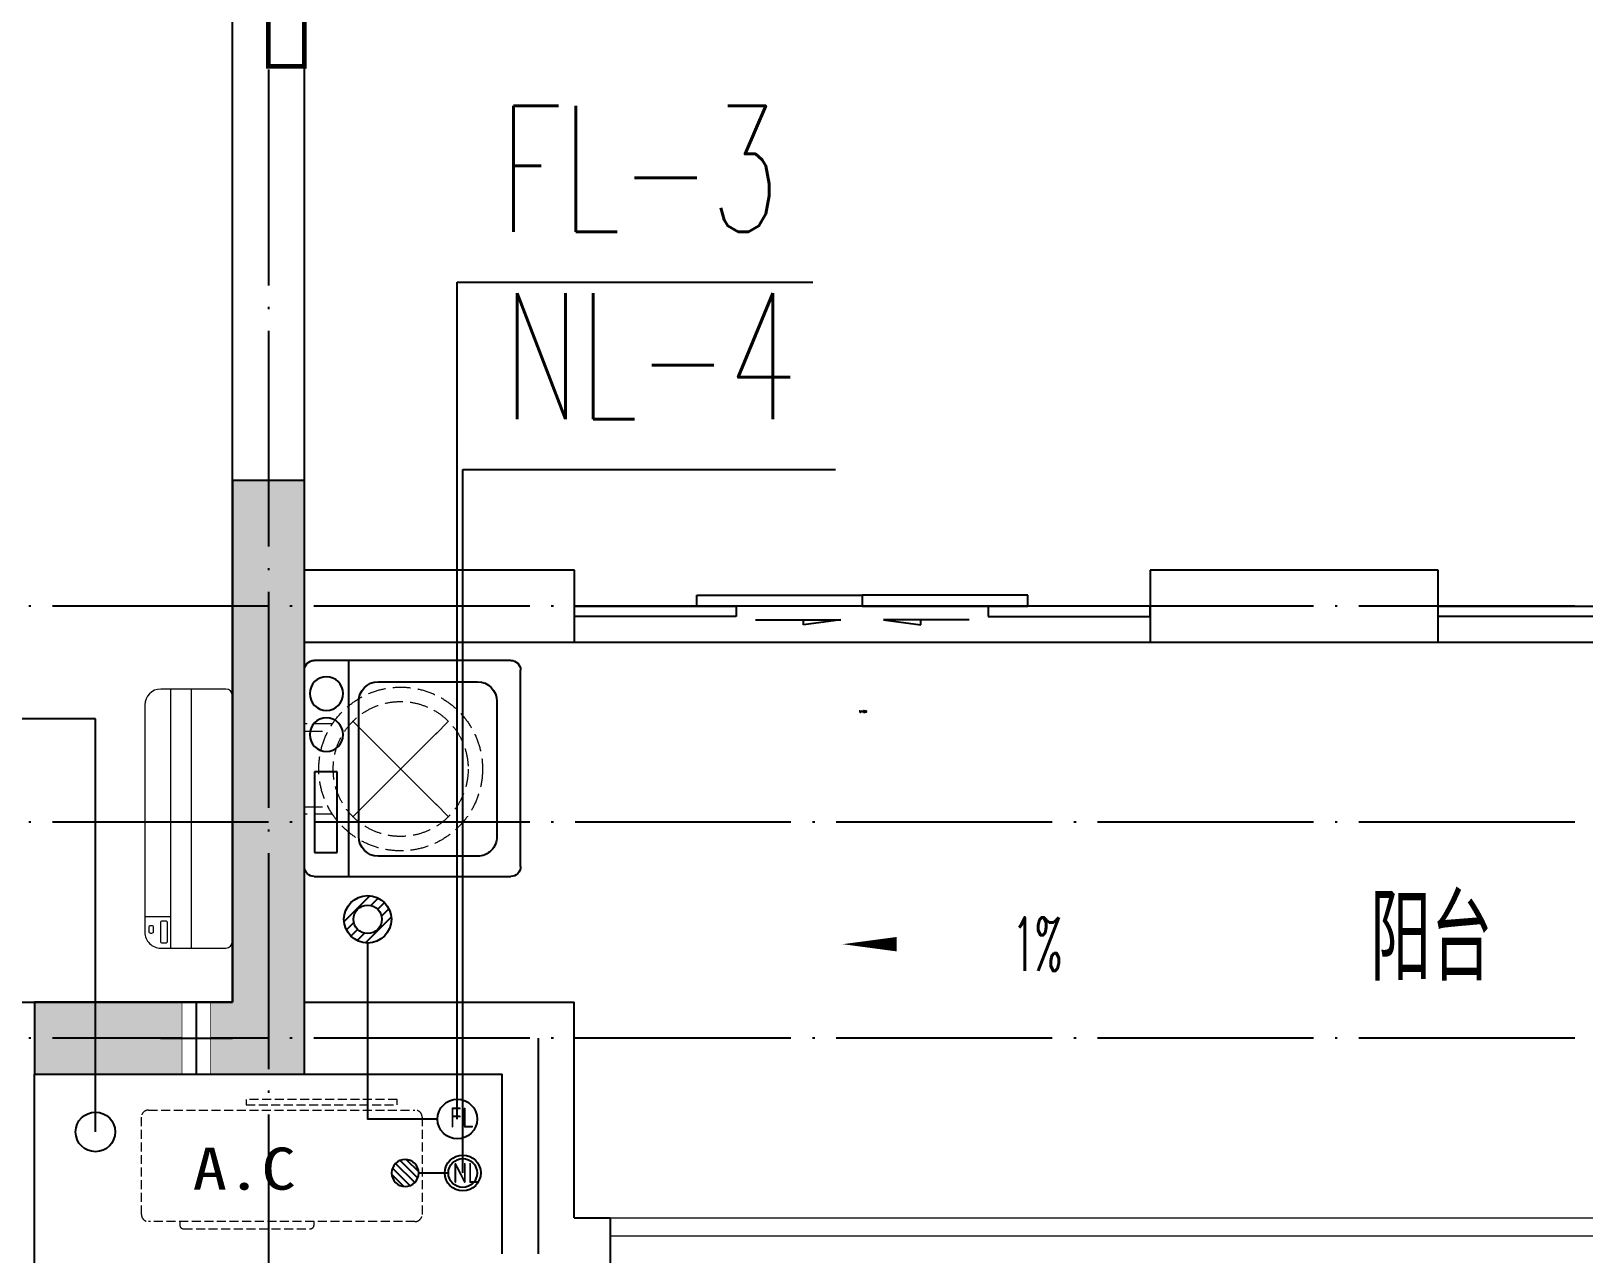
# Model space of a CAD drawing. Extents: x 27938 to 1507990, y 110129 to 923079.
# Drawn here: x 842957 to 847272, y 441032 to 444431 of the extents above; entities that cross this region are included whole.
import ezdxf

# ---------------------------------------------------------------- set-up
doc = ezdxf.new("R2010")
doc.units = 0
doc.header["$LTSCALE"] = 1000
doc.header["$MEASUREMENT"] = 0
for name, pattern in [('$1$DASH', [0.35, 0.25, -0.1]), ('DASH', [0.35, 0.25, -0.1]), ('DOTE', [2.42, 2, -0.2, 0.02, -0.2])]:
    doc.linetypes.add(name, pattern=pattern)
for name, color, linetype in [('COLUMN', 9, 'Continuous'), ('DIM_凝结', 150, 'Continuous'), ('DIM_废水', 31, 'Continuous'), ('DIM_雨水', 4, 'Continuous'), ('DOTE', 1, 'Continuous'), ('EQUIP_地漏', 7, 'Continuous'), ('LVTRY', 6, 'Continuous'), ('PUB_HATCH', 8, 'Continuous'), ('PUB_TEXT', 4, 'Continuous'), ('VPIPE-凝结', 150, 'N'), ('VPIPE-废水', 31, 'Continuous'), ('VPIPE-雨水', 4, 'Y'), ('WALL', 9, 'Continuous'), ('WINDOW', 4, 'Continuous'), ('WINDOW_TEXT', 7, 'Continuous'), ('机电标识类', 1, 'Continuous')]:
    doc.layers.add(name, color=color, linetype=linetype)
for name, color, linetype, lineweight in [('EQUIP-消防', 3, 'Continuous', 20), ('平面-排水沟', 86, 'Continuous', 15), ('平面-栏杆', 135, 'Continuous', 15), ('平面-看线', 45, 'Continuous', 15), ('平面-空调室内机', 176, 'Continuous', 9), ('平面-空调预留孔', 173, 'Continuous', 15), ('空调', 76, 'Continuous', 13), ('粉刷', 251, 'Continuous', 9)]:
    doc.layers.add(name, color=color, linetype=linetype, lineweight=lineweight)
doc.styles.add('_TCH_DIM', font='SIMPLEX.shx', dxfattribs={"width": 0.7, "bigfont": 'GBCBIG.shx'})
doc.styles.add('_TCH_WINDOW', font='SIMPLEX.shx', dxfattribs={"width": 0.7, "height": 3.5, "bigfont": 'GBCBIG.shx'})
doc.styles.add('_TWT_SERIAL', font='SIMPLEX', dxfattribs={"width": 0.8, "height": 3.5, "bigfont": 'HZTXT'})
doc.styles.get("Standard").update_dxf_attribs({"font": 'gbenor.shx', "bigfont": 'gbcbig.shx'})
doc.styles.add('房间名称', font='TSSDENG', dxfattribs={"width": 0.8, "bigfont": 'HZTXT'})
doc.styles.add('黑体', font='simhei.ttf')
doc.linetypes.add('N', pattern='A,3,-0.2,["N",Standard,S=0.25,R=0,X=-0.1,Y=-0.115],-0.2', length=3.4)
doc.linetypes.add('Y', pattern='A,3,-0.2,["Y",Standard,S=0.25,R=0,X=-0.1,Y=-0.115],-0.2', length=3.4)

# ---------------------------------------------------------------- blocks, each defined once
blk = doc.blocks.new('GDGDGDSDA')
at = {"layer": 'DOTE', "color": 0, "linetype": 'DOTE', "ltscale": 0.3}
for p, q in [((435034.6, 370658.3), (435034.8, 359558.3)), ((471334.8, 363358.3), (417334.8, 363358.3)), ((471334.8, 362758.3), (417334.8, 362758.3)), ((471334.8, 362158.3), (417334.8, 362158.3)), ((435784.8, 362158.3), (435784.8, 361558.3))]:
    blk.add_line(p, q, dxfattribs=at)
blk = doc.blocks.new('GFDGFSDFGD')
at = {"layer": 'PUB_HATCH'}
blk.add_hatch(color=256, dxfattribs=at).paths.add_polyline_path([(435666.6, 364323.7), (436416.6, 364323.7), (436416.6, 365973.7), (436216.6, 365973.7), (436216.6, 364523.7), (435666.6, 364523.7)])
at = {"layer": 'COLUMN', "color": 6}
for p, q in [((436416.6, 365973.7), (436216.6, 365973.7)), ((436216.6, 365973.7), (436216.6, 364523.7)), ((436416.6, 364323.7), (436416.6, 365973.7)), ((436216.6, 364523.7), (435666.6, 364523.7)), ((435666.6, 364523.7), (435666.6, 364323.7)), ((435666.6, 364323.7), (436416.6, 364323.7))]:
    blk.add_line(p, q, dxfattribs=at)
blk = doc.blocks.new('dongkong')
blk.add_wipeout([(-603756, 210771), (-603756, 210570.8), (-603836, 210570.8), (-603836, 210771)])
at = {"layer": '机电标识类', "color": 250, "linetype": 'DASH', "ltscale": 400}
for p, q in [((-603796, 210771), (-603796, 210570.8)), ((-603896, 210670.7), (-603696, 210670.7))]:
    blk.add_line(p, q, dxfattribs=at)
at = {"layer": '空调', "color": 6, "linetype": 'DASH', "const_width": 2}
blk.add_lwpolyline([(-603756, 210771), (-603756, 210570.8), (-603836, 210570.8), (-603836, 210771)], close=True, dxfattribs=at)
blk = doc.blocks.new('A$C001338C2')
for p, q in [((845, 303.6), (55, 303.6)), ((109.1, 214.8), (109.1, 303.6)), ((0, 248.6), (0, 22)), ((900, 22), (900, 248.6)), ((22, 0), (878, 0))]:
    blk.add_line(p, q)
at = {"lineweight": 5}
for p, q in [((900, 214.8), (0, 214.8)), ((900, 143.2), (0, 143.2))]:
    blk.add_line(p, q, dxfattribs=at)
for points in [[(73.1, 275), (56.8, 275, -0.414214), (51.3, 280.5), (51.3, 283.4, -0.414214), (56.8, 288.9), (73.1, 288.9, -0.414214), (78.6, 283.4), (78.6, 280.5, -0.414214)], [(89.2, 226.4), (22.2, 226.4, -0.414214), (16.7, 231.9), (16.7, 243.1, -0.414214), (22.2, 248.6), (89.2, 248.6, -0.414214), (94.7, 243.1), (94.7, 231.9, -0.414214)]]:
    blk.add_lwpolyline(points, format="xyb", close=True)
for centre, radius, start, end in [((55, 248.6), 55, 90, 180), ((845, 248.6), 55, 360, 90), ((22, 22), 22, 180, 270), ((878, 22), 22, 270, 360)]:
    blk.add_arc(centre, radius, start, end)
blk = doc.blocks.new('$TwtSys$00000141')
at = {"color": 1}
for p, q in [((-47.1, 3.8), (-5, 45.9)), ((-47.1, 3.8), (-5, 45.9)), ((-43.6, -17.5), (17.5, 43.6)), ((-43.6, -17.5), (17.5, 43.6)), ((-33.2, -33.2), (33.2, 33.2)), ((-33.2, -33.2), (33.2, 33.2)), ((-16.2, -43.5), (43.8, 16.4)), ((-16.2, -43.5), (43.8, 16.4)), ((5.7, -46.1), (46.1, -5.7)), ((5.7, -46.1), (46.1, -5.7))]:
    blk.add_line(p, q, dxfattribs=at)
blk.add_circle((0, 0), 47, dxfattribs=at)
blk.add_circle((0, 0), 47, dxfattribs=at)
blk = doc.blocks.new('RECTANG')
for p, q in [((1, 1), (0, 1)), ((0, 1), (0, 0)), ((1, 0), (1, 1)), ((0, 0), (1, 0))]:
    blk.add_line(p, q)
blk = doc.blocks.new('洗衣机')
at = {"layer": 'LVTRY'}
for p, q in [((3790993.7, 243444.5), (3790993.7, 242899.1)), ((3791567.4, 243472.1), (3791021, 243472.1)), ((3791116.5, 243472.1), (3791116.5, 242871.5)), ((3791594.6, 242899.1), (3791594.6, 243444.5)), ((3791199, 243412.7), (3791474.9, 243412.7)), ((3791145.1, 242982.5), (3791145.1, 243358)), ((3791528.8, 243358), (3791528.8, 242982.5)), ((3791474.9, 242927.8), (3791199, 242927.8)), ((3791021, 242871.5), (3791567.4, 242871.5))]:
    blk.add_line(p, q, dxfattribs=at)
at = {"layer": 'LVTRY', "extrusion": (0, 0, -1)}
for centre, major_axis, start_param, end_param in [((3791021, 243444.5), (0, 27.6), -1.570796, 0), ((3791567.4, 243444.5), (0, 27.6), 0, 1.570796), ((3791055.1, 243379.8), (0, 46.9), 3.141593, 9.424778), ((3791199, 243358), (0, 54.7), 4.712389, 6.283185), ((3791474.9, 243358), (0, 54.7), 0, 1.570796), ((3791055.1, 243265.7), (0, 46.9), 3.141593, 9.424778), ((3791199, 242982.5), (0, 54.7), 3.141593, 4.712389), ((3791474.9, 242982.5), (0, 54.7), 1.570796, 3.141593), ((3791021, 242899.1), (0, 27.6), 3.141593, 4.712389), ((3791567.4, 242899.1), (0, 27.6), 1.570796, 3.141593)]:
    blk.add_ellipse(centre, major_axis=major_axis, ratio=0.986385, start_param=start_param, end_param=end_param, dxfattribs=at)
at = {"layer": 'LVTRY', "xscale": 63.25620569481588, "yscale": 224.5369532744355, "zscale": 64.12934308941763, "rotation": 180}
blk.add_blockref('RECTANG', (3791085.2, 243162.4), dxfattribs=at)
blk = doc.blocks.new('$TwtSys$00000543')
for p, q in [((-93.6, -8.5), (8.5, 93.6)), ((12.5, 55), (41.7, 84.2)), ((39.9, 39.9), (66.5, 66.5)), ((-8.5, -93.6), (93.6, 8.5)), ((55, 12.5), (84.2, 41.7)), ((-84.2, -41.7), (-55, -12.5)), ((-66.5, -66.5), (-39.9, -39.9)), ((-41.7, -84.2), (-12.5, -55))]:
    blk.add_line(p, q)
for radius in [94, 56.4]:
    blk.add_circle((0, 0), radius)
blk = doc.blocks.new('dnfhfn')
at = {"linetype": '$1$DASH', "ltscale": 0.2}
for p, q in [((101.9, 495, 0), (121.9, 495, 0)), ((101.9, 417.2, 0), (101.9, 495, 0)), ((121.9, 495, 0), (121.9, 429, 0)), ((353.1, 495, 0), (333.1, 495, 0)), ((333.1, 495, 0), (333.1, 429, 0)), ((353.1, 417.2, 0), (353.1, 495, 0))]:
    blk.add_line(p, q, dxfattribs=at)
at = {"linetype": '$1$DASH', "ltscale": 0.2, "elevation": 0}
for points in [[(94.9, 360.1), (94.9, 360.1), (360.1, 94.9), (360.1, 94.9)], [(360.1, 360.1), (94.9, 94.9), (94.9, 94.9), (360.1, 360.1)]]:
    blk.add_lwpolyline(points, close=True, dxfattribs=at)
at = {"linetype": '$1$DASH', "ltscale": 0.2}
for radius in [227.5, 187.5]:
    blk.add_circle((227.5, 227.5, 0), radius, dxfattribs=at)
blk = doc.blocks.new('gsergvr')
at = {"layer": '平面-空调预留孔', "linetype": 'DASH', "ltscale": 0.1}
for p, q in [((34075.4, 17176.2), (34075.4, 17166.2)), ((34448.2, 17166.2), (34448.2, 17176.2)), ((34085.4, 17156.2), (34438.2, 17156.2))]:
    blk.add_line(p, q, dxfattribs=at)
blk.add_lwpolyline([(34728.6, 17176.2), (33988.6, 17176.2, -0.414214), (33968.6, 17196.2), (33968.6, 17466.2, -0.414214), (33988.6, 17486.2), (34728.6, 17486.2, -0.414214), (34748.6, 17466.2), (34748.6, 17196.2, -0.414214)], format="xyb", close=True, dxfattribs=at)
blk.add_lwpolyline([(34679.3, 17515.3), (34259.5, 17515.3), (34259.5, 17500.2), (34679.3, 17500.2)], close=True, dxfattribs=at)
for centre, start, end in [((34085.4, 17166.2), 180, 270), ((34438.2, 17166.2), 270, 0)]:
    blk.add_arc(centre, 10, start, end, dxfattribs=at)
at = {"layer": '平面-空调预留孔', "color": 251, "linetype": 'DASH', "ltscale": 0.1, "true_color": 0x636466, "style": '黑体', "width": 1.2}
blk.add_text('A.C', height=117.05, dxfattribs=at).set_placement((34110.9, 17264.8))
blk = doc.blocks.new('rtyryrtyeeretee')
at = {"layer": '平面-空调预留孔'}
blk.add_blockref('gsergvr', (635673.5, 326705.8), dxfattribs=at)
blk = doc.blocks.new('GDGDRGDGDRGDR')
blk.add_blockref('rtyryrtyeeretee', (-233678.3, 97240.1))
blk = doc.blocks.new('FSFSFSFSEG')
at = {"layer": 'EQUIP-消防', "const_width": 12.8}
blk.add_lwpolyline([(136866.6, 335152.5), (136466.6, 335152.5), (136466.6, 335052.5), (136866.6, 335052.5)], close=True, dxfattribs=at)
at = {"layer": 'PUB_TEXT', "color": 7, "true_color": 0xffffff, "style": '房间名称', "width": 0.8}
blk.add_text('rD', height=64.8, dxfattribs=at).set_placement((136633.7, 335069))
blk = doc.blocks.new('GHFHFHTFHCSDCS')
at = {"rotation": 89.99999999297357}
blk.add_blockref('FSFSFSFSEG', (771469.1, 230657.2), dxfattribs=at)
blk = doc.blocks.new('$DorLib2D$00000138')
at = {"color": 0, "linetype": 'Continuous'}
for p, q in [((-0.2875, 0), (-0.2875, 0.1538)), ((-0.2875, 0.1538), (0, 0.1538)), ((0, 0.1538), (0, 0)), ((0.2875, 0.1538), (0, 0.1538)), ((0.2875, 0), (0.2875, 0.1538)), ((-0.5, -0.1399), (-0.5, 0)), ((-0.5, 0), (-0.2188, 0)), ((0, 0), (-0.2875, 0)), ((-0.2188, 0), (-0.2188, -0.1399)), ((0, 0), (0.2875, 0)), ((0.2188, 0), (0.2188, -0.1399)), ((0.5, 0), (0.2188, 0)), ((0.5, 0), (0.5, -0.1946)), ((0.5, -0.1399), (0.5, 0)), ((-0.2188, -0.1399), (-0.5, -0.1399)), ((0.2188, -0.1399), (0.5, -0.1399)), ((-0.1857, -0.186), (-0.037, -0.186)), ((-0.037, -0.186), (-0.1019, -0.2583)), ((-0.1019, -0.2583), (-0.1019, -0.186)), ((0.1857, -0.186), (0.037, -0.186)), ((0.037, -0.186), (0.1019, -0.2583)), ((0.1019, -0.2583), (0.1019, -0.186))]:
    blk.add_line(p, q, dxfattribs=at)

msp = doc.modelspace()

# ---------------------------------------------------------------- linework, layer by layer
at = {"layer": 'DIM_废水'}
msp.add_line((844141.6, 443732.9), (845129.4, 443732.9), dxfattribs=at)
at = {"layer": 'VPIPE-凝结', "color": 8, "ltscale": 0.1}
for points in [[(844086.6, 441407.1), (843892.5, 441407.1), (843892.5, 441896.3)], [(844034.2, 441257.1), (844116.6, 441257.1)]]:
    msp.add_lwpolyline(points, dxfattribs=at)
at = {"layer": 'VPIPE-凝结', "color": 8}
msp.add_circle((844156.6, 441257.1), 40, dxfattribs=at)
at = {"layer": 'VPIPE-废水', "color": 8}
msp.add_circle((844141.6, 441407.1), 55, dxfattribs=at)
at = {"layer": '平面-栏杆', "color": 8}
msp.add_lwpolyline([(844566.6, 441082.1), (849216.6, 441082.1)], dxfattribs=at)
at = {"layer": '平面-看线', "color": 8}
msp.add_lwpolyline([(844566.6, 441132.1), (849216.6, 441132.1)], dxfattribs=at)

# ---------------------------------------------------------------- block references
at = {"color": 8}
for name in ['GFDGFSDFGD', 'GHFHFHTFHCSDCS']:
    msp.add_blockref(name, (407300, 77208.4), dxfattribs=at)
at = {"layer": 'DOTE', "color": 169}
msp.add_blockref('GDGDGDSDA', (408581.8, 79473.8), dxfattribs=at)
at = {"layer": 'EQUIP_地漏', "color": 8, "xscale": 0.7000000000000001, "yscale": 0.7000000000000001, "zscale": 0.7000000000000001}
msp.add_blockref('$TwtSys$00000543', (843892.5, 441962.1), dxfattribs=at)
at = {"layer": 'EQUIP_地漏', "color": 8, "xscale": 0.8, "yscale": -0.8, "zscale": 0.8, "rotation": 179.999999999993}
msp.add_blockref('$TwtSys$00000141', (843996.6, 441257.1), dxfattribs=at)
at = {"layer": '平面-空调预留孔', "color": 8, "xscale": 0.800000000046565, "yscale": 0.800000000046565, "zscale": 0.800000000046565, "rotation": 90.00000023343017}
msp.add_blockref('A$C001338C2', (843516.4, 441882.1), dxfattribs=at)
at = {"layer": '平面-空调预留孔', "color": 8, "rotation": 89.99999999999304}
msp.add_blockref('dnfhfn', (844211.7, 442152.4, 0), dxfattribs=at)
at = {"layer": '粉刷', "color": 8}
msp.add_blockref('洗衣机', (-2947277.2, 199209.7), dxfattribs=at)

# ---------------------------------------------------------------- texts
at = {"layer": 'DIM_废水', "color": 7, "style": '_TWT_SERIAL', "width": 0.64}
msp.add_text('FL-3', height=350, dxfattribs=at).set_placement((844259.4, 443872.9))

# ---------------------------------------------------------------- next in the draw order: block references
at = {"layer": '平面-空调室内机', "color": 8, "ltscale": 0.3, "xscale": -1, "rotation": 180}
msp.add_blockref('dongkong', (1447212.5, 652302.9), dxfattribs=at)

# ---------------------------------------------------------------- next in the draw order: block references
at = {"color": 8}
msp.add_blockref('GDGDRGDGDRGDR', (407300, 0), dxfattribs=at)

# ---------------------------------------------------------------- next in the draw order: linework, layer by layer
at = {"layer": 'DIM_凝结'}
for p, q in [((844156.6, 441257.1), (844156.6, 443212)), ((844156.6, 443212), (845192.4, 443212))]:
    msp.add_line(p, q, dxfattribs=at)
at = {"layer": 'DIM_废水'}
msp.add_line((844141.6, 441407.1), (844141.6, 443732.9), dxfattribs=at)
at = {"layer": 'DIM_雨水'}
for p, q in [((843136, 442519.7), (842119.5, 442519.7)), ((843136, 441371.2), (843136, 442519.7))]:
    msp.add_line(p, q, dxfattribs=at)
at = {"layer": 'VPIPE-凝结'}
msp.add_circle((844156.6, 441257.1), 50, dxfattribs=at)
at = {"layer": 'VPIPE-废水'}
msp.add_circle((844141.6, 441407.1), 55, dxfattribs=at)
at = {"layer": 'VPIPE-雨水'}
msp.add_circle((843136, 441371.2), 55, dxfattribs=at)
at = {"layer": 'WALL', "color": 8}
for p, q in [((843716.6, 442932.1), (843716.6, 445932.1)), ((843516.6, 442832.1), (843516.6, 445732.1)), ((844466.7, 442932.1), (843716.6, 442932.1)), ((844466.7, 442732.1), (844466.7, 442932.1)), ((846866.6, 442932.1), (846066.7, 442932.1)), ((846066.7, 442932.1), (846066.7, 442732.1)), ((846866.6, 442732.1), (846866.6, 442932.1)), ((843516.6, 441732.1), (843516.6, 442832.1)), ((843716.6, 442732.1), (844466.7, 442732.1)), ((843716.6, 441732.1), (843716.6, 442732.1)), ((846066.7, 442732.1), (846866.6, 442732.1)), ((842766.6, 441732.1), (843516.6, 441732.1)), ((843716.6, 441732.1), (844466.6, 441732.1)), ((844466.6, 441132.1), (844466.6, 441732.1)), ((842966.6, 441532.1), (843616.6, 441532.1)), ((842966.6, 440932.1), (842966.6, 441532.1)), ((843616.6, 441532.1), (844266.6, 441532.1)), ((844266.6, 441032.1), (844266.6, 441532.1)), ((844466.6, 441132.1), (844566.6, 441132.1)), ((844566.6, 441132.1), (844566.6, 440932.1))]:
    msp.add_line(p, q, dxfattribs=at)
at = {"layer": 'WINDOW', "color": 8}
for p, q in [((844466.7, 442732.1), (846066.7, 442732.1)), ((846866.6, 442732.1), (848966.6, 442732.1))]:
    msp.add_line(p, q, dxfattribs=at)
at = {"layer": '平面-排水沟', "color": 8}
msp.add_lwpolyline([(845633.4, 441893, 0, 0, 0), (845211.9, 441893, 0, 40, 0), (845361.9, 441893, 0, 0, 0)], format="xyseb", dxfattribs=at)

# ---------------------------------------------------------------- next in the draw order: block references
at = {"layer": 'WINDOW', "color": 8}
ref = msp.add_blockref('$DorLib2D$00000138', (845266.7, 442832.1), dxfattribs=dict(at, xscale=1600, yscale=200, zscale=1600, rotation=1.055716874123975e-09))
ref.add_attrib('A', 'TLM1623', (845257.6, 442536.6), dxfattribs={"layer": 'WINDOW_TEXT', "color": 8, "ltscale": 0.5, "height": 5.95, "rotation": 0, "style": '_TCH_WINDOW', "width": 0.494118})
ref = msp.add_blockref('$DorLib2D$00000138', (847916.6, 442832.1), dxfattribs=dict(at, xscale=2100, yscale=200, zscale=2100, rotation=1.055716874123975e-09))
ref.add_attrib('A', 'TLM2123', (847907.5, 442536.6), dxfattribs={"layer": 'WINDOW_TEXT', "color": 8, "ltscale": 0.5, "height": 5.95, "rotation": 0, "style": '_TCH_WINDOW', "width": 0.494118})

# ---------------------------------------------------------------- next in the draw order: texts
at = {"layer": 'DIM_凝结', "color": 7, "style": '_TWT_SERIAL', "width": 0.64}
msp.add_text('NL-4', height=350, dxfattribs=at).set_placement((844269.1, 443352))
at = {"layer": 'PUB_TEXT', "color": 8}
for s, height, p in [('阳台', 236.31, (846677.1, 441791.4)), ('FL', 56, (844120.3, 441383.2)), ('NL', 56, (844128.6, 441229.1))]:
    msp.add_text(s, height=height, dxfattribs=at).set_placement(p)
at = {"layer": '平面-排水沟', "color": 7, "style": '_TCH_DIM', "width": 0.494118}
msp.add_text('1%', height=148.75, dxfattribs=at).set_placement((845683.4, 441818.6))

doc.saveas('drawing.dxf')
